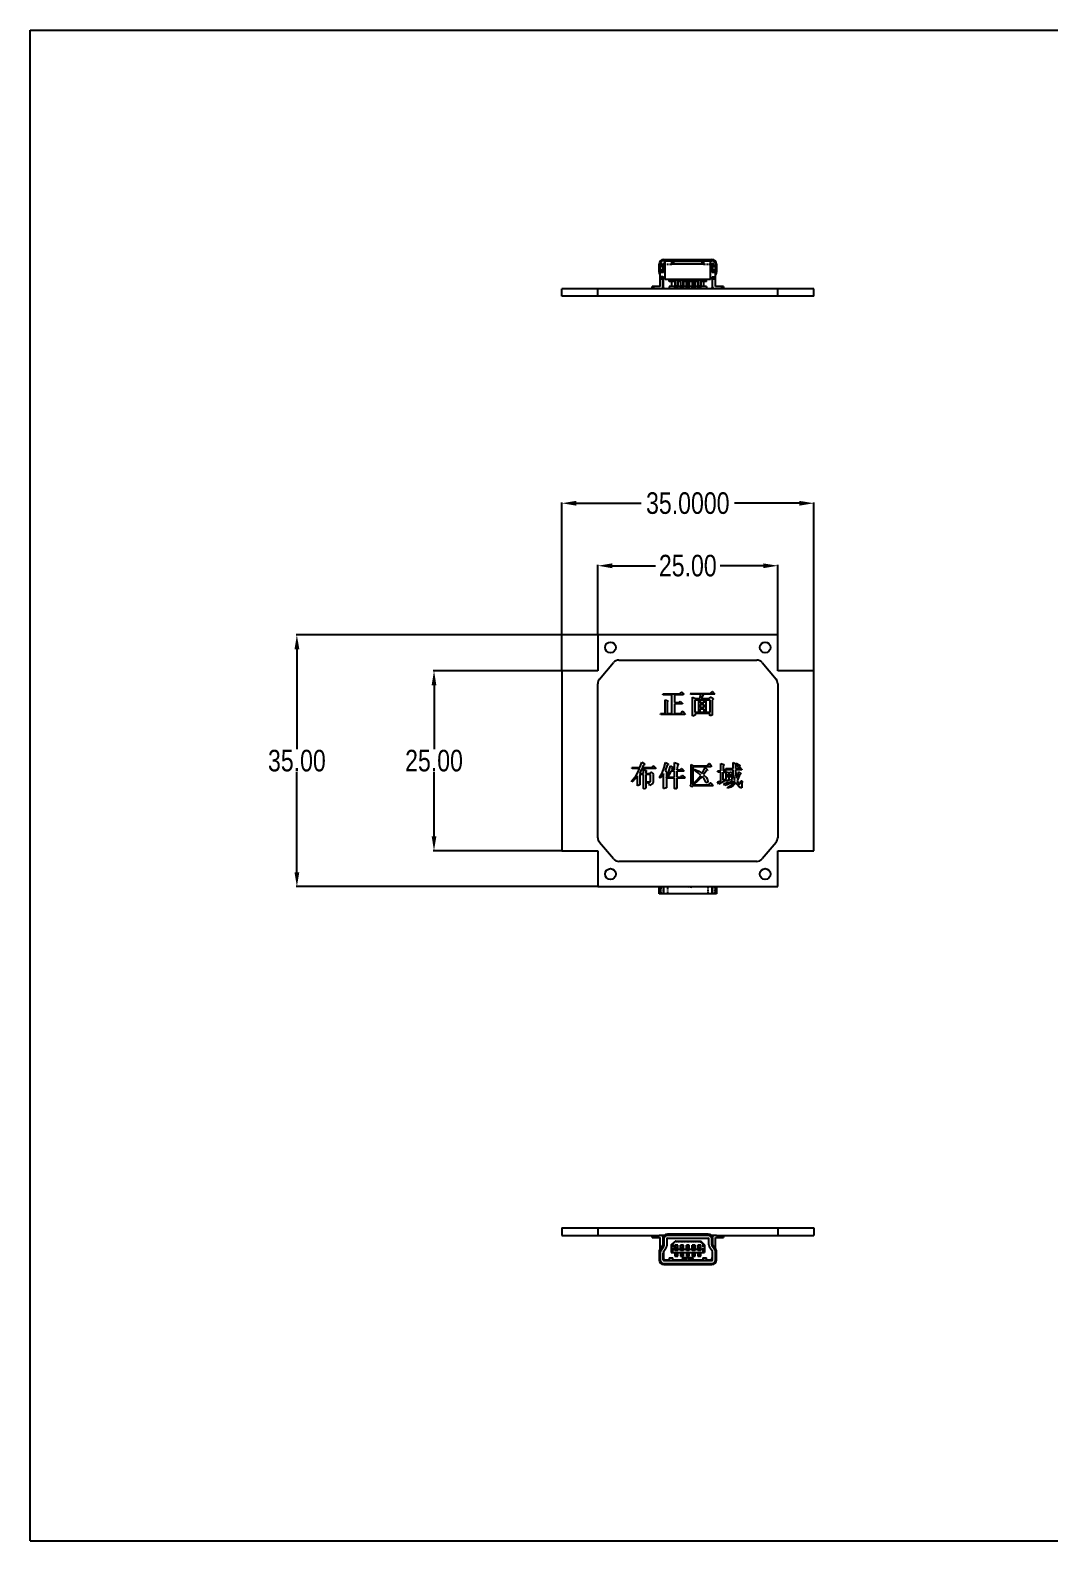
# Model space of a CAD drawing. Header units: inches. Extents: x 0 to 297, y 0 to 210.
# Drawn here: x 0 to 141.6, y 0 to 210 of the extents above; entities that cross this region are included whole.
import ezdxf

# ---------------------------------------------------------------- set-up
doc = ezdxf.new("R2010")
doc.units = ezdxf.units.IN
doc.header["$LTSCALE"] = 0.64311
doc.header["$MEASUREMENT"] = 0
doc.header["$PDMODE"] = 3
doc.header["$PDSIZE"] = 0.3125
doc.linetypes.add('PHANTOM', pattern=[0.8, 0.45, -0.05, 0.1, -0.05, 0.1, -0.05])
doc.layers.get('0').update_dxf_attribs({"linetype": 'CONTINUOUS'})
doc.layers.get('Defpoints').update_dxf_attribs({"linetype": 'CONTINUOUS'})
doc.layers.add('DEFAULT_3', color=7, linetype='PHANTOM')
doc.styles.get("Standard").update_dxf_attribs({"font": 'txt', "width": 0.8})
doc.dimstyles.get("Standard").update_dxf_attribs({"dimtxt": 0.15625, "dimasz": 0.1875, "dimexe": 0.125, "dimexo": 0.0625, "dimgap": 0.09, "dimtad": 0, "dimtih": 1, "dimtoh": 1, "dimzin": 4, "dimdsep": 46, "dimtxsty": 'STANDARD', "dimcen": 0.09, "dimadec": 0, "dimazin": 0, "dimtp": 0.01, "dimtm": 0.01, "dimtfac": 1, "dimtofl": 0, "dimtmove": 0, "dimatfit": 3, "dimfxl": 1, "dimtolj": 1, "dimtzin": 4, "dimarcsym": 0})

# ---------------------------------------------------------------- blocks, each defined once
blk = doc.blocks.new('*D0')
at = {"color": 0, "lineweight": -2}
for p, q in [((73.89, 121), (73.89, 144.36)), ((75.89, 144.24), (84.9, 144.24)), ((106.89, 144.24), (97.88, 144.24)), ((108.89, 121), (108.89, 144.36))]:
    blk.add_line(p, q, dxfattribs=at)
at = {"color": 0}
for points in [[(75.89, 144.57), (75.89, 143.9), (73.89, 144.24)], [(106.89, 144.57), (106.89, 143.9), (108.89, 144.24)]]:
    blk.add_solid(points, dxfattribs=at)
at = {"layer": 'Defpoints', "color": 0}
for p in [(108.89, 144.24), (73.89, 120.94), (108.89, 120.94)]:
    blk.add_point(p, dxfattribs=at)
at = {"color": 0, "insert": (91.39, 144.24), "char_height": 3, "attachment_point": 5}
blk.add_mtext('\\A1;35.0000', dxfattribs=at)
blk = doc.blocks.new('*D1')
at = {"color": 0, "lineweight": -2}
for p, q in [((78.89, 126), (78.89, 135.67)), ((80.89, 135.55), (86.9, 135.55)), ((101.89, 135.55), (95.88, 135.55)), ((103.89, 126), (103.89, 135.67))]:
    blk.add_line(p, q, dxfattribs=at)
at = {"color": 0}
for points in [[(80.89, 135.88), (80.89, 135.21), (78.89, 135.55)], [(101.89, 135.88), (101.89, 135.21), (103.89, 135.55)]]:
    blk.add_solid(points, dxfattribs=at)
at = {"layer": 'Defpoints', "color": 0}
for p in [(103.89, 135.55), (78.89, 125.94), (103.89, 125.94)]:
    blk.add_point(p, dxfattribs=at)
at = {"color": 0, "insert": (91.39, 135.55), "char_height": 3, "attachment_point": 5}
blk.add_mtext('\\A1;25.00', dxfattribs=at)
blk = doc.blocks.new('*D2')
at = {"color": 0, "lineweight": -2}
for p, q in [((78.83, 125.94), (36.94, 125.94)), ((37.06, 123.94), (37.06, 110.03)), ((37.06, 92.94), (37.06, 106.85)), ((78.83, 90.94), (36.94, 90.94))]:
    blk.add_line(p, q, dxfattribs=at)
at = {"color": 0}
for points in [[(36.73, 123.94), (37.4, 123.94), (37.06, 125.94)], [(36.73, 92.94), (37.4, 92.94), (37.06, 90.94)]]:
    blk.add_solid(points, dxfattribs=at)
at = {"layer": 'Defpoints', "color": 0}
for p in [(78.89, 125.94), (37.06, 90.94), (78.89, 90.94)]:
    blk.add_point(p, dxfattribs=at)
at = {"color": 0, "insert": (37.06, 108.44), "char_height": 3, "attachment_point": 5}
blk.add_mtext('\\A1;35.00', dxfattribs=at)
blk = doc.blocks.new('*D3')
at = {"color": 0, "lineweight": -2}
for p, q in [((73.83, 120.94), (56, 120.94)), ((56.12, 118.94), (56.12, 110.03)), ((56.12, 97.94), (56.12, 106.85)), ((73.83, 95.94), (56, 95.94))]:
    blk.add_line(p, q, dxfattribs=at)
at = {"color": 0}
for points in [[(55.79, 118.94), (56.45, 118.94), (56.12, 120.94)], [(55.79, 97.94), (56.45, 97.94), (56.12, 95.94)]]:
    blk.add_solid(points, dxfattribs=at)
at = {"layer": 'Defpoints', "color": 0}
for p in [(73.89, 120.94), (56.12, 95.94), (73.89, 95.94)]:
    blk.add_point(p, dxfattribs=at)
at = {"color": 0, "insert": (56.12, 108.44), "char_height": 3, "attachment_point": 5}
blk.add_mtext('\\A1;25.00', dxfattribs=at)

msp = doc.modelspace()

# ---------------------------------------------------------------- linework, layer by layer
at = {"color": 7, "linetype": 'Continuous'}
for p, q in [((0, 0), (0, 210)), ((0, 210), (297, 210)), ((87.5423, 175.71671), (87.5423, 177.45671)), ((87.5423, 177.35671), (87.9423, 177.35671)), ((87.9423, 176.41297), (87.5423, 176.41297)), ((87.9423, 176.31673), (87.9423, 177.45671)), ((87.95943, 176.45376), (87.9923, 176.40509)), ((87.9923, 176.31671), (87.9923, 177.15671)), ((88.0423, 177.95671), (94.7423, 177.95671)), ((88.2423, 177.55671), (88.0423, 177.55671)), ((88.2423, 175.35671), (88.2423, 177.95671)), ((89.1923, 177.40671), (89.1923, 177.95671)), ((89.1923, 177.55671), (93.5923, 177.55671)), ((93.5923, 177.45671), (89.1923, 177.45671)), ((89.3273, 177.45671), (89.3273, 177.55671)), ((90.59881, 177.55671), (90.65263, 177.45671)), ((91.82984, 177.537), (90.95476, 177.537)), ((92.18579, 177.55671), (92.13197, 177.45671)), ((93.4573, 177.55671), (93.4573, 177.45671)), ((93.5923, 177.95671), (93.5923, 177.40671)), ((94.5423, 175.35671), (94.5423, 177.95671)), ((94.5423, 177.55671), (94.7423, 177.55671)), ((94.7923, 177.15671), (94.7923, 176.31671)), ((94.8423, 177.45671), (94.8423, 176.31673)), ((94.8423, 177.35671), (95.2423, 177.35671)), ((94.8423, 176.41297), (95.2423, 176.41297)), ((95.2423, 174.35671), (95.2423, 177.45671)), ((86.4423, 174.05671), (86.4423, 174.35671)), ((87.5423, 174.35671), (86.4423, 174.35671)), ((87.9923, 176.31671), (87.5423, 176.31671)), ((87.5423, 175.71671), (87.9923, 175.71671)), ((87.5423, 174.35671), (87.5423, 175.71297)), ((87.9423, 175.71297), (87.5423, 175.71297)), ((87.9423, 174.05671), (87.9423, 175.71671)), ((87.9923, 175.69037), (87.97451, 175.71671)), ((87.9923, 174.05671), (87.9923, 175.71671)), ((94.5423, 175.35671), (88.2423, 175.35671)), ((88.7923, 175.05671), (88.7923, 175.35671)), ((89.6423, 175.05671), (88.7923, 175.05671)), ((88.7923, 174.35671), (88.7923, 174.05671)), ((89.5923, 174.35671), (88.7923, 174.35671)), ((89.1923, 174.35671), (89.1923, 175.05671)), ((89.5823, 175.05671), (89.5823, 174.35671)), ((89.5923, 174.05671), (89.5923, 174.45671)), ((89.5923, 174.45671), (89.6423, 174.45671)), ((89.9923, 174.30671), (89.5923, 174.30671)), ((89.6423, 174.45671), (89.6423, 175.35671)), ((89.9423, 174.45671), (89.9423, 175.35671)), ((90.4423, 175.05671), (89.9423, 175.05671)), ((89.9423, 174.45671), (89.9923, 174.45671)), ((89.9923, 174.05671), (89.9923, 174.45671)), ((90.3923, 174.35671), (89.9923, 174.35671)), ((90.0023, 175.05671), (90.0023, 174.35671)), ((90.3823, 175.05671), (90.3823, 174.35671)), ((90.3923, 174.05671), (90.3923, 174.45671)), ((90.3923, 174.45671), (90.4423, 174.45671)), ((90.7923, 174.30671), (90.3923, 174.30671)), ((90.4423, 174.45671), (90.4423, 175.35671)), ((90.7423, 174.45671), (90.7423, 175.35671)), ((91.2423, 175.05671), (90.7423, 175.05671)), ((90.7423, 174.45671), (90.7923, 174.45671)), ((90.7923, 174.05671), (90.7923, 174.45671)), ((91.1923, 174.35671), (90.7923, 174.35671)), ((90.8023, 175.05671), (90.8023, 174.35671)), ((91.1823, 175.05671), (91.1823, 174.35671)), ((91.1923, 174.05671), (91.1923, 174.45671)), ((91.1923, 174.45671), (91.2423, 174.45671)), ((91.5923, 174.30671), (91.1923, 174.30671)), ((91.2423, 174.45671), (91.2423, 175.35671)), ((91.5423, 174.45671), (91.5423, 175.35671)), ((92.0423, 175.05671), (91.5423, 175.05671)), ((91.5423, 174.45671), (91.5923, 174.45671)), ((91.5923, 174.05671), (91.5923, 174.45671)), ((91.9923, 174.35671), (91.5923, 174.35671)), ((91.6023, 175.05671), (91.6023, 174.35671)), ((91.9823, 175.05671), (91.9823, 174.35671)), ((91.9923, 174.45671), (92.0423, 174.45671)), ((91.9923, 174.05671), (91.9923, 174.45671)), ((92.3923, 174.30671), (91.9923, 174.30671)), ((92.0423, 174.45671), (92.0423, 175.35671)), ((92.3423, 174.45671), (92.3423, 175.35671)), ((92.8423, 175.05671), (92.3423, 175.05671)), ((92.3423, 174.45671), (92.3923, 174.45671)), ((92.3923, 174.05671), (92.3923, 174.45671)), ((92.7923, 174.35671), (92.3923, 174.35671)), ((92.4023, 175.05671), (92.4023, 174.35671)), ((92.7823, 175.05671), (92.7823, 174.35671)), ((92.7923, 174.45671), (92.8423, 174.45671)), ((92.7923, 174.05671), (92.7923, 174.45671)), ((93.1923, 174.30671), (92.7923, 174.30671)), ((92.8423, 174.45671), (92.8423, 175.35671)), ((93.1423, 174.45671), (93.1423, 175.35671)), ((93.9923, 175.05671), (93.1423, 175.05671)), ((93.1423, 174.45671), (93.1923, 174.45671)), ((93.1923, 174.05671), (93.1923, 174.45671)), ((93.9923, 174.35671), (93.1923, 174.35671)), ((93.2023, 175.05671), (93.2023, 174.35671)), ((93.5923, 175.05671), (93.5923, 174.35671)), ((93.9923, 175.05671), (93.9923, 175.35671)), ((93.9923, 174.35671), (93.9923, 174.05671)), ((95.2423, 176.31671), (94.7923, 176.31671)), ((94.7923, 175.71671), (95.2423, 175.71671)), ((94.7923, 175.71671), (94.7923, 174.05671)), ((94.8423, 175.61139), (94.7923, 175.53735)), ((94.8423, 174.05671), (94.8423, 175.71671)), ((94.8423, 175.71297), (95.2423, 175.71297)), ((96.3423, 174.35671), (95.2423, 174.35671)), ((96.3423, 174.35671), (96.3423, 174.05671)), ((87.5423, 89.98952), (87.5423, 90.93952)), ((88.0623, 89.98952), (88.0623, 90.93952)), ((91.4073, 90.80463), (91.4073, 90.88063)), ((91.42824, 90.88952), (91.41153, 90.88952)), ((91.72598, 90.93952), (91.77937, 90.90657)), ((91.78725, 90.91933), (91.75454, 90.93952)), ((91.81351, 90.88952), (91.9707, 90.88952)), ((91.9923, 90.89943), (91.9923, 90.91632)), ((94.7223, 90.93952), (94.7223, 89.98952)), ((95.2423, 90.93952), (95.2423, 89.98952)), ((87.5423, 89.98952), (95.2423, 89.98952)), ((86.4423, 42.16027), (86.4423, 42.46027)), ((86.4423, 42.16027), (87.5423, 42.16027)), ((87.5423, 40.01027), (87.5423, 42.16027)), ((87.9423, 42.46027), (87.9423, 40.75257)), ((87.9923, 42.46027), (87.9923, 40.82661)), ((88.5623, 42.06027), (94.2223, 42.06027)), ((94.7923, 40.97963), (94.7923, 42.46027)), ((94.8423, 40.90559), (94.8423, 42.46027)), ((95.2423, 42.16027), (96.3423, 42.16027)), ((95.2423, 39.06027), (95.2423, 42.16027)), ((96.3423, 42.46027), (96.3423, 42.16027)), ((87.5423, 40.00727), (87.5423, 39.06027)), ((87.62794, 40.28708), (88.02804, 40.87954)), ((87.9423, 40.80027), (87.97451, 40.80027)), ((87.9423, 40.00731), (87.9423, 39.06027)), ((88.35953, 40.65568), (87.95943, 40.06321)), ((87.9923, 40.11189), (87.9923, 39.36027)), ((88.0623, 41.96027), (88.0623, 40.99147)), ((88.4623, 41.96027), (88.4623, 40.99147)), ((89.0923, 41.16027), (89.64213, 41.66027)), ((89.0923, 41.16027), (89.0923, 40.06027)), ((89.0923, 40.06027), (93.6923, 40.06027)), ((89.09717, 41.1647), (89.10547, 41.16943)), ((89.10547, 41.16943), (89.11126, 41.17107)), ((89.2423, 40.56027), (89.5923, 40.56027)), ((89.5923, 40.36027), (89.5923, 41.11027)), ((89.5923, 41.11027), (89.9923, 41.11027)), ((89.9923, 41.10027), (89.5923, 41.10027)), ((89.6423, 40.85027), (89.5923, 40.85027)), ((89.9923, 40.36027), (89.5923, 40.36027)), ((89.5923, 40.06027), (89.5923, 39.56027)), ((89.6423, 40.36027), (89.6423, 41.11027)), ((89.9423, 40.71027), (89.6423, 40.71027)), ((89.9423, 40.46027), (89.6423, 40.46027)), ((89.6423, 40.06027), (89.6423, 39.68027)), ((89.6431, 41.66027), (93.18707, 41.66027)), ((89.9423, 40.36027), (89.9423, 41.11027)), ((89.9923, 40.85027), (89.9423, 40.85027)), ((89.9423, 39.68027), (89.9423, 40.06027)), ((89.9923, 40.36027), (89.9923, 41.11027)), ((89.9923, 40.56027), (90.3923, 40.56027)), ((89.9923, 39.56027), (89.9923, 40.06027)), ((90.3923, 40.36027), (90.3923, 41.11027)), ((90.3923, 41.11027), (90.7923, 41.11027)), ((90.7923, 41.10027), (90.3923, 41.10027)), ((90.4423, 40.85027), (90.3923, 40.85027)), ((90.7923, 40.36027), (90.3923, 40.36027)), ((90.3923, 40.06027), (90.3923, 39.56027)), ((90.4423, 40.36027), (90.4423, 41.11027)), ((90.7423, 40.71027), (90.4423, 40.71027)), ((90.7423, 40.46027), (90.4423, 40.46027)), ((90.4423, 40.06027), (90.4423, 39.68027)), ((90.7423, 40.36027), (90.7423, 41.11027)), ((90.7923, 40.85027), (90.7423, 40.85027)), ((90.7423, 39.68027), (90.7423, 40.06027)), ((90.7923, 40.36027), (90.7923, 41.11027)), ((90.7923, 40.56027), (91.1923, 40.56027)), ((90.7923, 39.56027), (90.7923, 40.06027)), ((91.1923, 40.36027), (91.1923, 41.11027)), ((91.1923, 41.11027), (91.5923, 41.11027)), ((91.5923, 41.10027), (91.1923, 41.10027)), ((91.2423, 40.85027), (91.1923, 40.85027)), ((91.5923, 40.36027), (91.1923, 40.36027)), ((91.1923, 40.06027), (91.1923, 39.56027)), ((91.2423, 40.36027), (91.2423, 41.11027)), ((91.5423, 40.71027), (91.2423, 40.71027)), ((91.5423, 40.46027), (91.2423, 40.46027)), ((91.2423, 40.06027), (91.2423, 39.68027)), ((91.5423, 40.36027), (91.5423, 41.11027)), ((91.5923, 40.85027), (91.5423, 40.85027)), ((91.5423, 39.68027), (91.5423, 40.06027)), ((91.5923, 40.36027), (91.5923, 41.11027)), ((91.5923, 40.56027), (91.9923, 40.56027)), ((91.5923, 39.56027), (91.5923, 40.06027)), ((91.9923, 41.11027), (92.3923, 41.11027)), ((91.9923, 40.36027), (91.9923, 41.11027)), ((92.3923, 41.10027), (91.9923, 41.10027)), ((92.0423, 40.85027), (91.9923, 40.85027)), ((92.3923, 40.36027), (91.9923, 40.36027)), ((91.9923, 40.06027), (91.9923, 39.56027)), ((92.0423, 40.36027), (92.0423, 41.11027)), ((92.3423, 40.71027), (92.0423, 40.71027)), ((92.3423, 40.46027), (92.0423, 40.46027)), ((92.0423, 40.06027), (92.0423, 39.68027)), ((92.3423, 40.36027), (92.3423, 41.11027)), ((92.3923, 40.85027), (92.3423, 40.85027)), ((92.3423, 39.68027), (92.3423, 40.06027)), ((92.3923, 40.36027), (92.3923, 41.11027)), ((92.3923, 40.56027), (92.7923, 40.56027)), ((92.3923, 39.56027), (92.3923, 40.06027)), ((92.7923, 41.11027), (93.1923, 41.11027)), ((92.7923, 40.36027), (92.7923, 41.11027)), ((93.1923, 41.10027), (92.7923, 41.10027)), ((92.8423, 40.85027), (92.7923, 40.85027)), ((93.1923, 40.36027), (92.7923, 40.36027)), ((92.7923, 40.06027), (92.7923, 39.56027)), ((92.8423, 40.36027), (92.8423, 41.11027)), ((93.1423, 40.71027), (92.8423, 40.71027)), ((93.1423, 40.46027), (92.8423, 40.46027)), ((92.8423, 40.06027), (92.8423, 39.68027)), ((93.1423, 40.36027), (93.1423, 41.11027)), ((93.1923, 40.85027), (93.1423, 40.85027)), ((93.1423, 39.68027), (93.1423, 40.06027)), ((93.6923, 41.16027), (93.18822, 41.66027)), ((93.1923, 40.36027), (93.1923, 41.11027)), ((93.1923, 40.56027), (93.5423, 40.56027)), ((93.1923, 39.56027), (93.1923, 40.06027)), ((93.68782, 41.16471), (93.67963, 41.16982)), ((93.6923, 41.16027), (93.6923, 40.06027)), ((94.3223, 41.14449), (94.3223, 41.96027)), ((94.3923, 40.86394), (94.3923, 40.71027)), ((94.49154, 40.71027), (94.3923, 40.71027)), ((94.82517, 40.21623), (94.42506, 40.8087)), ((94.7223, 41.14449), (94.7223, 41.96027)), ((94.75655, 41.03256), (95.15666, 40.44009)), ((94.83391, 40.20027), (94.7923, 40.20027)), ((94.7923, 40.20027), (94.7923, 39.36027)), ((94.8423, 39.06027), (94.8423, 40.16027)), ((88.0423, 38.96027), (94.7423, 38.96027)), ((88.0423, 38.56027), (94.7423, 38.56027)), ((88.2423, 38.96027), (88.2423, 39.06459)), ((88.2923, 39.06027), (88.7973, 39.06027)), ((88.7973, 39.34782), (88.7973, 38.96027)), ((88.7973, 39.34782), (89.3273, 39.34782)), ((88.9973, 38.97601), (89.1273, 38.97601)), ((89.3273, 38.96027), (89.3273, 39.34782)), ((89.3273, 39.06027), (90.65263, 39.06027)), ((89.5923, 39.56027), (89.9923, 39.56027)), ((89.6423, 39.68027), (89.9423, 39.68027)), ((90.3923, 39.56027), (90.7923, 39.56027)), ((90.4423, 39.68027), (90.7423, 39.68027)), ((90.59881, 38.96027), (90.66378, 39.08098)), ((90.66697, 39.1044), (90.68383, 39.32834)), ((90.68383, 39.32834), (90.68884, 39.36027)), ((90.68884, 39.36027), (92.09576, 39.36027)), ((91.1923, 39.56027), (91.5923, 39.56027)), ((91.2423, 39.68027), (91.5423, 39.68027)), ((91.9923, 39.56027), (92.3923, 39.56027)), ((92.0423, 39.68027), (92.3423, 39.68027)), ((92.10077, 39.32834), (92.09576, 39.36027)), ((92.11763, 39.1044), (92.10077, 39.32834)), ((92.18579, 38.96027), (92.12082, 39.08098)), ((92.13197, 39.06027), (93.4573, 39.06027)), ((92.7923, 39.56027), (93.1923, 39.56027)), ((92.8423, 39.68027), (93.1423, 39.68027)), ((93.4573, 39.34782), (93.9873, 39.34782)), ((93.4573, 39.34782), (93.4573, 38.96027)), ((93.7873, 38.97601), (93.6573, 38.97601)), ((93.9873, 38.96027), (93.9873, 39.34782)), ((93.9873, 39.06027), (94.4923, 39.06027)), ((94.5423, 38.96027), (94.5423, 39.06459)), ((0, 0), (297, 0))]:
    msp.add_line(p, q, dxfattribs=at)
at = {"color": 253, "linetype": 'Continuous'}
for p, q in [((87.3923, 176.35671), (87.3923, 177.45671)), ((88.0423, 178.10671), (94.7423, 178.10671)), ((95.3923, 177.45671), (95.3923, 176.35671)), ((87.5423, 175.93567), (87.50363, 175.99293)), ((95.28097, 175.99293), (95.2423, 175.93567)), ((87.3923, 89.98952), (87.5423, 89.98952)), ((95.3923, 89.98952), (95.2423, 89.98952)), ((94.2223, 42.61027), (88.5623, 42.61027)), ((87.3923, 40.16027), (87.3923, 39.06027)), ((87.90374, 41.11651), (87.50363, 40.52404)), ((87.9123, 41.96027), (87.9123, 41.14449)), ((94.8723, 41.14449), (94.8723, 41.96027)), ((95.28097, 40.52404), (94.88086, 41.11651)), ((95.3923, 39.06027), (95.3923, 40.16027)), ((88.0423, 38.41027), (94.7423, 38.41027))]:
    msp.add_line(p, q, dxfattribs=at)
at = {"color": 3, "linetype": 'Continuous'}
for p, q in [((73.8923, 173.00671), (73.8923, 174.05671)), ((108.8923, 174.05671), (73.8923, 174.05671)), ((108.8923, 173.00671), (73.8923, 173.00671)), ((78.8923, 173.00671), (78.8923, 174.05671)), ((103.8923, 173.00671), (103.8923, 174.05671)), ((108.8923, 173.00671), (108.8923, 174.05671)), ((78.8923, 125.93952), (78.8923, 120.93952)), ((103.8923, 125.93952), (78.8923, 125.93952)), ((103.8923, 120.93952), (103.8923, 125.93952)), ((73.8923, 120.93952), (73.8923, 95.93952)), ((78.8923, 120.93952), (73.8923, 120.93952)), ((108.8923, 120.93952), (103.8923, 120.93952)), ((108.8923, 95.93952), (108.8923, 120.93952)), ((73.8923, 95.93952), (78.8923, 95.93952)), ((78.8923, 95.93952), (78.8923, 90.93952)), ((103.8923, 95.93952), (108.8923, 95.93952)), ((103.8923, 90.93952), (103.8923, 95.93952)), ((78.8923, 90.93952), (103.8923, 90.93952)), ((73.8923, 43.51027), (73.8923, 42.46027)), ((73.8923, 43.51027), (108.8923, 43.51027)), ((73.8923, 42.46027), (87.3923, 42.46027)), ((78.8923, 43.51027), (78.8923, 42.46027)), ((95.3923, 42.46027), (108.8923, 42.46027)), ((103.8923, 43.51027), (103.8923, 42.46027)), ((108.8923, 43.51027), (108.8923, 42.46027))]:
    msp.add_line(p, q, dxfattribs=at)
at = {"color": 4, "linetype": 'Continuous'}
for p, q in [((79.12625, 119.78418), (81.05462, 122.08231)), ((81.82066, 122.43952), (100.96394, 122.43952)), ((101.72998, 122.08231), (103.65834, 119.78418)), ((78.8923, 97.73766), (78.8923, 119.14139)), ((87.97325, 117.61413), (87.90976, 117.74111)), ((87.90976, 117.74111), (90.25897, 117.74111)), ((89.1796, 117.61413), (87.97325, 117.61413)), ((89.1796, 115.01095), (89.1796, 117.61413)), ((89.56055, 117.61413), (89.56055, 116.53476)), ((90.7669, 117.61413), (89.56055, 117.61413)), ((90.25897, 117.74111), (90.44944, 117.99508)), ((90.44944, 117.99508), (90.51293, 117.99508)), ((90.51293, 117.99508), (90.83039, 117.67762)), ((90.83039, 117.67762), (90.7669, 117.61413)), ((91.84627, 117.67762), (91.71928, 117.8046)), ((91.71928, 117.8046), (94.51293, 117.8046)), ((93.1796, 117.67762), (91.84627, 117.67762)), ((93.05262, 117.10619), (93.1796, 117.67762)), ((93.56055, 117.67762), (93.24309, 117.10619)), ((95.14785, 117.67762), (93.56055, 117.67762)), ((94.51293, 117.8046), (94.7669, 118.05857)), ((94.7669, 118.05857), (94.83039, 118.05857)), ((94.83039, 118.05857), (95.14785, 117.67762)), ((103.8923, 119.14139), (103.8923, 97.73766)), ((88.22722, 115.01095), (88.22722, 116.91571)), ((88.22722, 116.91571), (88.60817, 116.78873)), ((88.60817, 116.72524), (88.54468, 116.59825)), ((88.54468, 116.59825), (88.54468, 115.01095)), ((88.60817, 116.78873), (88.60817, 116.72524)), ((89.56055, 116.53476), (90.13198, 116.53476)), ((89.56055, 116.34428), (89.56055, 115.01095)), ((90.63992, 116.34428), (89.56055, 116.34428)), ((90.13198, 116.53476), (90.32246, 116.72524)), ((90.32246, 116.72524), (90.63992, 116.40778)), ((90.63992, 116.40778), (90.63992, 116.34428)), ((92.03674, 114.69349), (92.03674, 117.29666)), ((92.03674, 117.29666), (92.48119, 117.10619)), ((92.4177, 115.13793), (92.4177, 116.91571)), ((92.4177, 116.91571), (92.86214, 116.91571)), ((92.48119, 117.10619), (93.05262, 117.10619)), ((92.86214, 116.91571), (92.86214, 115.13793)), ((93.11611, 116.47127), (93.11611, 116.91571)), ((93.11611, 116.91571), (93.62405, 116.91571)), ((93.62405, 116.47127), (93.11611, 116.47127)), ((93.11611, 115.83635), (93.11611, 116.28079)), ((93.11611, 116.28079), (93.62405, 116.28079)), ((93.62405, 115.83635), (93.11611, 115.83635)), ((93.11611, 115.13793), (93.11611, 115.64587)), ((93.11611, 115.64587), (93.62405, 115.64587)), ((93.24309, 117.10619), (94.38595, 117.10619)), ((93.62405, 116.91571), (93.62405, 116.47127)), ((93.62405, 116.28079), (93.62405, 115.83635)), ((93.62405, 115.64587), (93.62405, 115.13793)), ((93.94151, 115.13793), (93.94151, 116.91571)), ((93.94151, 116.91571), (94.44944, 116.91571)), ((94.38595, 117.10619), (94.51293, 117.29666)), ((94.44944, 116.91571), (94.44944, 115.13793)), ((94.51293, 117.29666), (94.57643, 117.29666)), ((94.57643, 117.29666), (94.89389, 117.0427)), ((94.89389, 116.9792), (94.7669, 116.85222)), ((94.7669, 116.85222), (94.7669, 114.75698)), ((94.89389, 117.0427), (94.89389, 116.9792)), ((87.65579, 114.88397), (87.5923, 115.01095)), ((87.5923, 115.01095), (88.22722, 115.01095)), ((90.95738, 114.88397), (87.65579, 114.88397)), ((88.54468, 115.01095), (89.1796, 115.01095)), ((89.56055, 115.01095), (90.44944, 115.01095)), ((90.44944, 115.01095), (90.63992, 115.32841)), ((90.63992, 115.32841), (90.70341, 115.32841)), ((90.70341, 115.32841), (91.02087, 114.94746)), ((91.02087, 114.94746), (90.95738, 114.88397)), ((92.10024, 114.63), (92.03674, 114.69349)), ((92.4177, 114.75698), (92.10024, 114.63)), ((92.86214, 115.13793), (92.4177, 115.13793)), ((92.4177, 115.01095), (92.4177, 114.75698)), ((94.44944, 115.01095), (92.4177, 115.01095)), ((93.62405, 115.13793), (93.11611, 115.13793)), ((94.44944, 115.13793), (93.94151, 115.13793)), ((94.44944, 114.75698), (94.44944, 115.01095)), ((94.51293, 114.69349), (94.44944, 114.75698)), ((94.7669, 114.75698), (94.51293, 114.69349)), ((83.65579, 107.36016), (83.5923, 107.48714)), ((83.5923, 107.48714), (84.73516, 107.48714)), ((84.67166, 107.36016), (83.65579, 107.36016)), ((84.48119, 106.91571), (84.67166, 107.36016)), ((84.73516, 107.48714), (84.98912, 108.24905)), ((84.98912, 107.36016), (84.86214, 107.0427)), ((84.98912, 108.24905), (85.37008, 107.99508)), ((86.95738, 107.36016), (84.98912, 107.36016)), ((85.24309, 107.8046), (85.05262, 107.48714)), ((85.05262, 107.48714), (86.38595, 107.48714)), ((85.37008, 107.93159), (85.24309, 107.8046)), ((85.24309, 106.66174), (85.24309, 107.23317)), ((85.24309, 107.23317), (85.62405, 107.10619)), ((85.37008, 107.99508), (85.37008, 107.93159)), ((85.62405, 107.10619), (85.62405, 107.0427)), ((86.38595, 107.48714), (86.57643, 107.74111)), ((86.57643, 107.74111), (86.63992, 107.74111)), ((86.63992, 107.74111), (86.95738, 107.42365)), ((86.95738, 107.42365), (86.95738, 107.36016)), ((87.84627, 106.72524), (88.10024, 107.48714)), ((88.10024, 107.48714), (88.29071, 108.18555)), ((88.54468, 107.8046), (88.22722, 107.0427)), ((88.29071, 108.18555), (88.67166, 107.99508)), ((88.67166, 107.93159), (88.54468, 107.8046)), ((88.54468, 106.2173), (88.98912, 107.74111)), ((88.67166, 107.99508), (88.67166, 107.93159)), ((88.98912, 107.74111), (89.30658, 107.55063)), ((89.24309, 107.42365), (89.11611, 107.16968)), ((89.11611, 107.16968), (89.56055, 107.16968)), ((89.30658, 107.48714), (89.24309, 107.42365)), ((89.30658, 107.55063), (89.30658, 107.48714)), ((89.56055, 107.16968), (89.56055, 108.18555)), ((89.56055, 108.18555), (90.06849, 107.99508)), ((89.94151, 107.74111), (89.87801, 107.16968)), ((89.87801, 107.16968), (90.32246, 107.16968)), ((90.06849, 107.93159), (89.94151, 107.74111)), ((90.06849, 107.99508), (90.06849, 107.93159)), ((90.32246, 107.16968), (90.51293, 107.36016)), ((90.51293, 107.36016), (90.57643, 107.36016)), ((90.57643, 107.36016), (90.83039, 107.0427)), ((91.84627, 107.93159), (92.16373, 107.74111)), ((91.84627, 105.13793), (91.84627, 107.93159)), ((94.63992, 107.61413), (92.10024, 107.61413)), ((92.10024, 107.61413), (92.10024, 105.07444)), ((92.16373, 107.74111), (94.06849, 107.74111)), ((92.29071, 107.23317), (92.3542, 107.23317)), ((92.29071, 107.16968), (92.29071, 107.23317)), ((92.67166, 106.85222), (92.29071, 107.16968)), ((92.3542, 107.23317), (92.92563, 106.9792)), ((93.37008, 106.66174), (93.81452, 107.48714)), ((94.005, 107.10619), (93.56055, 106.47127)), ((93.81452, 107.48714), (94.13198, 107.16968)), ((94.06849, 107.10619), (94.005, 107.10619)), ((94.06849, 107.74111), (94.32246, 108.05857)), ((94.13198, 107.16968), (94.06849, 107.10619)), ((94.32246, 108.05857), (94.38595, 108.05857)), ((94.38595, 108.05857), (94.63992, 107.67762)), ((94.63992, 107.67762), (94.63992, 107.61413)), ((95.97325, 108.05857), (96.4177, 107.93159)), ((95.97325, 107.0427), (95.97325, 108.05857)), ((96.4177, 107.86809), (96.29071, 107.67762)), ((96.29071, 107.67762), (96.29071, 107.0427)), ((96.4177, 107.93159), (96.4177, 107.86809)), ((96.4177, 107.0427), (96.48119, 107.16968)), ((96.48119, 107.16968), (96.54468, 107.16968)), ((96.54468, 107.16968), (96.73516, 106.91571)), ((96.67166, 107.36016), (97.68754, 107.36016)), ((96.67166, 107.16968), (96.67166, 107.36016)), ((97.68754, 107.16968), (96.67166, 107.16968)), ((97.68754, 108.18555), (98.06849, 107.99508)), ((97.68754, 107.36016), (97.68754, 108.18555)), ((97.75103, 106.53476), (97.68754, 107.16968)), ((98.06849, 107.99508), (98.005, 107.86809)), ((98.005, 107.86809), (98.005, 107.36016)), ((98.005, 107.36016), (98.44944, 107.36016)), ((98.89389, 107.16968), (98.005, 107.16968)), ((98.005, 107.16968), (98.06849, 106.53476)), ((98.13198, 108.05857), (98.19547, 108.05857)), ((98.13198, 107.99508), (98.13198, 108.05857)), ((98.19547, 107.86809), (98.13198, 107.99508)), ((98.19547, 108.05857), (98.51293, 107.86809)), ((98.32246, 107.67762), (98.19547, 107.86809)), ((98.38595, 107.48714), (98.32246, 107.67762)), ((98.51293, 107.48714), (98.38595, 107.48714)), ((98.44944, 107.36016), (98.63992, 107.55063)), ((98.51293, 107.86809), (98.57643, 107.8046)), ((98.57643, 107.55063), (98.51293, 107.48714)), ((98.57643, 107.8046), (98.63992, 107.67762)), ((98.63992, 107.67762), (98.57643, 107.55063)), ((98.63992, 107.55063), (98.89389, 107.23317)), ((98.89389, 107.23317), (98.89389, 107.16968)), ((83.5923, 105.64587), (84.22722, 106.40778)), ((83.84627, 105.70936), (83.5923, 105.51889)), ((83.5923, 105.51889), (83.5923, 105.64587)), ((84.16373, 106.02682), (83.84627, 105.70936)), ((84.4177, 106.34428), (84.16373, 106.02682)), ((84.22722, 106.40778), (84.48119, 106.91571)), ((84.4177, 104.94746), (84.4177, 106.34428)), ((84.73516, 105.07444), (84.4177, 104.94746)), ((84.86214, 107.0427), (84.67166, 106.66174)), ((84.67166, 106.66174), (85.24309, 106.66174)), ((84.73516, 106.53476), (84.73516, 105.07444)), ((85.24309, 106.53476), (84.73516, 106.53476)), ((85.24309, 104.56651), (85.24309, 106.53476)), ((85.62405, 107.0427), (85.56055, 106.91571)), ((85.56055, 106.91571), (85.56055, 106.66174)), ((85.56055, 106.66174), (86.13198, 106.66174)), ((85.56055, 106.53476), (85.56055, 104.69349)), ((86.19547, 106.53476), (85.56055, 106.53476)), ((85.68754, 105.4554), (85.68754, 105.51889)), ((85.68754, 105.51889), (86.19547, 105.51889)), ((85.94151, 105.32841), (85.68754, 105.4554)), ((86.06849, 105.20143), (85.94151, 105.32841)), ((86.06849, 105.07444), (86.06849, 105.20143)), ((86.13198, 105.01095), (86.06849, 105.07444)), ((86.13198, 106.66174), (86.25897, 106.85222)), ((86.44944, 105.20143), (86.13198, 105.01095)), ((86.19547, 105.51889), (86.19547, 106.53476)), ((86.25897, 106.85222), (86.32246, 106.85222)), ((86.32246, 106.85222), (86.63992, 106.59825)), ((86.57643, 105.4554), (86.44944, 105.20143)), ((86.63992, 106.59825), (86.57643, 106.47127)), ((86.57643, 106.47127), (86.57643, 105.4554)), ((87.46532, 106.09032), (87.84627, 106.72524)), ((87.52881, 106.02682), (87.46532, 106.09032)), ((87.90976, 106.40778), (87.52881, 106.02682)), ((88.03674, 106.66174), (87.90976, 106.40778)), ((88.03674, 104.56651), (88.03674, 106.66174)), ((88.22722, 107.0427), (88.4177, 106.91571)), ((88.4177, 106.91571), (88.4177, 104.69349)), ((88.48119, 106.02682), (88.4177, 106.15381)), ((88.4177, 106.15381), (89.56055, 106.15381)), ((89.56055, 106.02682), (88.48119, 106.02682)), ((88.60817, 106.2173), (88.54468, 106.2173)), ((88.86214, 106.59825), (88.60817, 106.2173)), ((89.05262, 106.9792), (88.86214, 106.59825)), ((89.56055, 106.9792), (89.05262, 106.9792)), ((89.56055, 106.15381), (89.56055, 106.9792)), ((89.56055, 104.56651), (89.56055, 106.02682)), ((89.87801, 106.9792), (89.87801, 106.15381)), ((90.83039, 106.9792), (89.87801, 106.9792)), ((89.87801, 106.15381), (90.44944, 106.15381)), ((90.95738, 106.02682), (89.87801, 106.02682)), ((89.87801, 106.02682), (89.87801, 104.63)), ((90.44944, 106.15381), (90.57643, 106.40778)), ((90.57643, 106.40778), (90.63992, 106.40778)), ((90.63992, 106.40778), (90.95738, 106.09032)), ((90.83039, 107.0427), (90.83039, 106.9792)), ((90.95738, 106.09032), (90.95738, 106.02682)), ((91.71928, 105.01095), (91.84627, 105.13793)), ((91.97325, 104.75698), (91.71928, 105.01095)), ((92.10024, 105.07444), (94.25897, 105.07444)), ((92.16373, 105.26492), (92.67166, 105.77286)), ((92.16373, 105.20143), (92.16373, 105.26492)), ((92.22722, 105.13793), (92.16373, 105.20143)), ((92.79865, 105.64587), (92.22722, 105.13793)), ((93.1796, 106.40778), (92.67166, 106.85222)), ((92.67166, 105.77286), (93.1796, 106.40778)), ((93.37008, 106.2173), (92.79865, 105.64587)), ((92.92563, 106.9792), (93.37008, 106.66174)), ((93.56055, 106.09032), (93.37008, 106.2173)), ((93.56055, 106.47127), (94.005, 106.09032)), ((93.81452, 105.64587), (93.56055, 106.09032)), ((93.87801, 105.4554), (93.81452, 105.64587)), ((94.005, 105.3919), (93.87801, 105.4554)), ((94.005, 106.09032), (94.13198, 105.77286)), ((94.06849, 105.3919), (94.005, 105.3919)), ((94.13198, 105.4554), (94.06849, 105.3919)), ((94.13198, 105.77286), (94.19547, 105.58238)), ((94.19547, 105.58238), (94.13198, 105.4554)), ((94.25897, 105.07444), (94.51293, 105.3919)), ((94.51293, 105.3919), (94.57643, 105.3919)), ((94.57643, 105.3919), (94.89389, 105.01095)), ((94.89389, 105.01095), (94.83039, 104.94746)), ((95.52881, 107.0427), (95.97325, 107.0427)), ((95.5923, 106.85222), (95.52881, 107.0427)), ((95.52881, 105.51889), (95.97325, 105.64587)), ((95.71928, 105.20143), (95.52881, 105.51889)), ((95.97325, 106.85222), (95.5923, 106.85222)), ((96.67166, 105.77286), (95.71928, 105.20143)), ((95.97325, 105.64587), (95.97325, 106.85222)), ((96.29071, 107.0427), (96.4177, 107.0427)), ((96.29071, 106.85222), (96.67166, 106.85222)), ((96.29071, 105.77286), (96.29071, 106.85222)), ((96.60817, 105.83635), (96.29071, 105.77286)), ((96.4177, 105.26492), (97.68754, 105.58238)), ((96.54468, 105.01095), (96.4177, 105.26492)), ((96.86214, 105.07444), (96.54468, 105.01095)), ((96.67166, 105.83635), (96.60817, 105.83635)), ((96.67166, 106.85222), (96.67166, 105.83635)), ((96.67166, 105.58238), (96.67166, 105.77286)), ((96.73516, 105.58238), (96.67166, 105.58238)), ((96.73516, 106.91571), (96.98912, 106.78873)), ((96.98912, 105.64587), (96.73516, 105.58238)), ((97.75103, 105.51889), (96.86214, 105.07444)), ((96.92563, 104.69349), (97.37008, 105.01095)), ((96.98912, 106.78873), (97.24309, 106.78873)), ((96.98912, 106.59825), (97.24309, 106.59825)), ((96.98912, 106.09032), (96.98912, 106.59825)), ((97.24309, 106.09032), (96.98912, 106.09032)), ((97.24309, 105.89984), (96.98912, 105.89984)), ((96.98912, 105.89984), (96.98912, 105.64587)), ((97.24309, 106.78873), (97.30658, 106.85222)), ((97.24309, 106.59825), (97.24309, 106.09032)), ((97.24309, 105.77286), (97.24309, 105.89984)), ((97.30658, 105.70936), (97.24309, 105.77286)), ((97.30658, 106.85222), (97.37008, 106.85222)), ((97.49706, 105.83635), (97.30658, 105.70936)), ((97.37008, 106.85222), (97.62405, 106.66174)), ((97.37008, 105.01095), (97.75103, 105.3919)), ((97.68754, 105.01095), (97.37008, 104.75698)), ((97.56055, 106.66174), (97.49706, 106.53476)), ((97.49706, 106.53476), (97.49706, 105.83635)), ((97.62405, 106.66174), (97.56055, 106.66174)), ((97.68754, 105.58238), (97.75103, 105.51889)), ((98.06849, 105.3919), (97.68754, 105.01095)), ((97.94151, 105.64587), (97.75103, 106.53476)), ((97.75103, 105.3919), (97.94151, 105.64587)), ((98.06849, 106.53476), (98.13198, 106.02682)), ((98.25897, 105.13793), (98.06849, 105.3919)), ((98.13198, 106.02682), (98.38595, 106.59825)), ((98.44944, 106.09032), (98.25897, 105.64587)), ((98.25897, 105.64587), (98.38595, 105.3919)), ((98.51293, 104.82047), (98.25897, 105.13793)), ((98.38595, 106.59825), (98.44944, 106.85222)), ((98.38595, 105.3919), (98.57643, 105.20143)), ((98.44944, 106.91571), (98.7669, 106.72524)), ((98.44944, 106.85222), (98.44944, 106.91571)), ((98.63992, 106.59825), (98.44944, 106.09032)), ((98.57643, 105.20143), (98.63992, 105.20143)), ((98.7669, 106.66174), (98.63992, 106.59825)), ((98.63992, 105.20143), (98.83039, 105.64587)), ((98.7669, 106.72524), (98.7669, 106.66174)), ((98.83039, 105.64587), (98.89389, 105.64587)), ((98.89389, 105.64587), (98.95738, 105.58238)), ((98.95738, 105.58238), (98.89389, 105.20143)), ((98.89389, 105.20143), (98.89389, 104.69349)), ((85.30658, 104.50301), (85.24309, 104.56651)), ((85.56055, 104.69349), (85.30658, 104.50301)), ((88.10024, 104.56651), (88.03674, 104.56651)), ((88.4177, 104.69349), (88.10024, 104.56651)), ((89.62405, 104.50301), (89.56055, 104.56651)), ((89.87801, 104.63), (89.62405, 104.50301)), ((92.10024, 104.94746), (91.97325, 104.75698)), ((94.83039, 104.94746), (92.10024, 104.94746)), ((97.37008, 104.75698), (96.92563, 104.63)), ((96.92563, 104.63), (96.92563, 104.69349)), ((98.7669, 104.69349), (98.51293, 104.82047)), ((98.89389, 104.69349), (98.7669, 104.69349)), ((81.05462, 94.79673), (79.12625, 97.09487)), ((103.65834, 97.09487), (101.72998, 94.79673)), ((100.96394, 94.43952), (81.82066, 94.43952)), ((87.3923, 89.93952), (87.3923, 90.93952)), ((95.3923, 90.93952), (95.3923, 89.93952)), ((95.3923, 89.93952), (87.3923, 89.93952)), ((95.3923, 42.46027), (87.3923, 42.46027))]:
    msp.add_line(p, q, dxfattribs=at)
at = {"color": 3, "linetype": 'Continuous'}
for centre in [(80.6423, 124.18952), (102.1423, 124.18952), (80.6423, 92.68952), (102.1423, 92.68952)]:
    msp.add_circle(centre, 0.75, dxfattribs=at)
at = {"color": 253, "linetype": 'Continuous'}
for centre, radius, start, end in [((88.0423, 177.45671), 0.65, 90, 180), ((94.7423, 177.45671), 0.65, 0, 90), ((88.0423, 176.35671), 0.65, 180, 214.0321278), ((88.5623, 174.55671), 0.65, 197.4646254, 208.7265114), ((94.2223, 174.55671), 0.65, 331.2734886, 342.5353746), ((94.7423, 176.35671), 0.65, 325.9678722, 0), ((88.5623, 41.96027), 0.65, 90, 180), ((94.2223, 41.96027), 0.65, 0, 90), ((88.0423, 40.16027), 0.65, 145.9678722, 180), ((87.8623, 41.14449), 0.05, 325.9678722, 0), ((94.9223, 41.14449), 0.05, 180, 214.0321278), ((94.7423, 40.16027), 0.65, 0, 34.0321278), ((88.0423, 39.06027), 0.65, 180, 270), ((94.7423, 39.06027), 0.65, 270, 0)]:
    msp.add_arc(centre, radius, start, end, dxfattribs=at)
at = {"color": 7, "linetype": 'Continuous'}
for centre, radius, start, end in [((88.0423, 177.45671), 0.5, 90, 180), ((88.0423, 177.45671), 0.1, 90.0000015, 179.9999298), ((88.0423, 176.50973), 0.1, 191.3785843, 214.0321278), ((88.2923, 177.15671), 0.3, 99.6003218, 180), ((94.4923, 177.15671), 0.3, 0, 80.3996921), ((94.7423, 177.45671), 0.5, 0, 90), ((94.7423, 177.45671), 0.1, 0, 89.999999), ((94.7423, 176.35671), 0.1, 336.4122296, 356.1916835), ((87.6423, 174.25671), 0.3, 318.1333035, 0), ((95.1423, 174.25671), 0.3, 180, 221.8666828), ((91.5923, 90.80463), 0.2, 137.5356976, 157.668355), ((91.5923, 90.80463), 0.185, 133.1253269, 180), ((91.8923, 91.08952), 0.215, 238.314799, 315.7273234), ((91.8923, 91.08952), 0.2, 238.314799, 311.3647273), ((87.6423, 42.26027), 0.3, 0, 41.8666828), ((88.5623, 41.96027), 0.5, 90, 180), ((88.5623, 41.96027), 0.1, 90, 180), ((94.2223, 41.96027), 0.5, 0, 90), ((94.2223, 41.96027), 0.1, 0, 90), ((95.1423, 42.26027), 0.3, 138.1333035, 180), ((88.0423, 40.00725), 0.5, 145.9678722, 179.9999999), ((88.0423, 40.00725), 0.1, 145.9678722, 179.9656406), ((87.8623, 40.99147), 0.2, 325.9678722, 0), ((87.8623, 40.99147), 0.6, 325.9678722, 0), ((94.9223, 41.14449), 0.6, 180, 214.0321278), ((94.9223, 41.14449), 0.2, 180, 214.0321278), ((94.7423, 40.16027), 0.1, 0, 34.0321278), ((94.7423, 40.16027), 0.5, 0, 34.0321278), ((88.0423, 39.06027), 0.5, 180, 270), ((88.0423, 39.06027), 0.1, 180.0002461, 269.999999), ((88.2923, 39.36027), 0.3, 180, 270), ((94.4923, 39.36027), 0.3, 270, 0), ((94.7423, 39.06027), 0.5, 270, 0), ((94.7423, 39.06027), 0.1, 270, 0)]:
    msp.add_arc(centre, radius, start, end, dxfattribs=at)
at = {"color": 4, "linetype": 'Continuous'}
for centre, start, end in [((81.82066, 121.43952), 90, 140), ((100.96394, 121.43952), 40, 90), ((79.8923, 119.14139), 140, 180), ((102.8923, 119.14139), 0, 40), ((79.8923, 97.73766), 180, 220), ((102.8923, 97.73766), 320, 0), ((81.82066, 95.43952), 220, 270), ((100.96394, 95.43952), 270, 320)]:
    msp.add_arc(centre, 1, start, end, dxfattribs=at)
at = {"color": 7, "linetype": 'Continuous'}
for centre, major_axis, ratio, start_param, end_param in [((90.95531, 177.39852), (0.25, -0.00045), 0.55389917, 7.857197191, 8.994353738), ((91.82928, 177.39852), (0.25, 0.00045), 0.55389917, 0.430290654, 1.56758077), ((88.9973, 39.06833), (0.2, 0), 0.461591148, -3.141592654, -1.570796327), ((89.1273, 39.06833), (0.2, 0), 0.461591148, -1.570796327, 0), ((90.66321, 39.38045), (0, 0.3), 0.032025233, -3.082161224, -2.739317687), ((92.12139, 39.38045), (0, 0.3), 0.032025233, -3.54386762, -3.201024083), ((93.6573, 39.06833), (0.2, 0), 0.461591148, -3.141592654, -1.570796327), ((93.7873, 39.06833), (0.2, 0), 0.461591148, -1.570796327, 0)]:
    msp.add_ellipse(centre, major_axis=major_axis, ratio=ratio, start_param=start_param, end_param=end_param, dxfattribs=at)
for points, knots in [([(89.2423, 40.56027), (89.22302, 40.56027), (89.19503, 40.55936), (89.15955, 40.55608), (89.13709, 40.55291), (89.11868, 40.54907), (89.10626, 40.54528), (89.09893, 40.54173), (89.09465, 40.53891), (89.0923, 40.53579), (89.0923, 40.53384)], [0, 0, 0, 0, 0.370825578, 0.538280591, 0.685305388, 0.806978321, 0.899679753, 0.934742314, 0.962469722, 1, 1, 1, 1]), ([(89.11126, 41.17107), (89.11927, 41.17279), (89.13839, 41.17305), (89.16939, 41.16842), (89.20501, 41.159), (89.22964, 41.15023), (89.2423, 41.14519)], [0, 0, 0, 0, 0.182286245, 0.419168223, 0.696907396, 1, 1, 1, 1]), ([(89.70014, 41.56153), (89.69447, 41.57469), (89.68598, 41.5935), (89.67428, 41.61691), (89.66643, 41.63141), (89.65934, 41.64324), (89.6531, 41.65218), (89.64818, 41.65779), (89.64457, 41.66027), (89.6431, 41.66027)], [0, 0, 0, 0, 0.372774905, 0.53670051, 0.680702168, 0.801491916, 0.895995748, 0.961865139, 1, 1, 1, 1]), ([(93.12644, 41.56153), (93.13245, 41.57467), (93.14147, 41.59345), (93.15387, 41.61681), (93.16221, 41.63132), (93.16976, 41.64318), (93.17641, 41.65216), (93.1817, 41.65782), (93.18552, 41.66027), (93.18707, 41.66027)], [0, 0, 0, 0, 0.369791145, 0.532934779, 0.676704596, 0.797826449, 0.893173043, 0.960315705, 1, 1, 1, 1]), ([(93.67963, 41.16982), (93.67627, 41.17118), (93.66838, 41.17311), (93.64935, 41.1745), (93.62064, 41.17159), (93.58264, 41.16295), (93.55604, 41.15419), (93.5423, 41.14904)], [0, 0, 0, 0, 0.07724366, 0.171173926, 0.405123764, 0.687637692, 1, 1, 1, 1]), ([(93.5423, 40.56027), (93.56157, 40.56027), (93.58957, 40.55936), (93.62505, 40.55608), (93.64751, 40.55291), (93.66592, 40.54907), (93.67834, 40.54528), (93.68567, 40.54172), (93.68995, 40.53891), (93.6923, 40.53579), (93.6923, 40.53384)], [0, 0, 0, 0, 0.370831422, 0.5382901, 0.685316648, 0.806992134, 0.89970132, 0.934764596, 0.962486332, 1, 1, 1, 1])]:
    msp.add_open_spline(points, degree=3, knots=knots, dxfattribs=at)
at = {"layer": 'DEFAULT_3', "color": 7, "linetype": 'PHANTOM'}
for p, q in [((87.9423, 177.15671), (87.5423, 177.15671)), ((87.5423, 176.69067), (87.9423, 176.69067)), ((87.9423, 176.49856), (87.5423, 176.49856)), ((87.5524, 177.55671), (88.0423, 177.55671)), ((89.1923, 177.40671), (88.2423, 177.40671)), ((89.3923, 177.95671), (89.3923, 177.55671)), ((90.70449, 177.55671), (90.70509, 177.45671)), ((90.95476, 177.537), (90.95464, 177.55671)), ((91.82996, 177.55671), (91.82984, 177.537)), ((92.07951, 177.45671), (92.08011, 177.55671)), ((93.3923, 177.55671), (93.3923, 177.95671)), ((94.5423, 177.40671), (93.5923, 177.40671)), ((94.7423, 177.55671), (95.2322, 177.55671)), ((95.2423, 177.15671), (94.8423, 177.15671)), ((94.8423, 176.69067), (95.2423, 176.69067)), ((95.2423, 176.49856), (94.8423, 176.49856)), ((86.6423, 174.35671), (86.6423, 174.05671)), ((87.5423, 175.60016), (87.9423, 175.60016)), ((87.9423, 175.41231), (87.5423, 175.41231)), ((89.9423, 175.26671), (89.6423, 175.26671)), ((89.6423, 174.45671), (89.9423, 174.45671)), ((89.7423, 174.30671), (89.7423, 174.05671)), ((89.8423, 174.05671), (89.8423, 174.30671)), ((90.7423, 175.26671), (90.4423, 175.26671)), ((90.4423, 174.45671), (90.7423, 174.45671)), ((90.5423, 174.30671), (90.5423, 174.05671)), ((90.6423, 174.05671), (90.6423, 174.30671)), ((91.5423, 175.26671), (91.2423, 175.26671)), ((91.2423, 174.45671), (91.5423, 174.45671)), ((91.3423, 174.30671), (91.3423, 174.05671)), ((91.4423, 174.05671), (91.4423, 174.30671)), ((92.3423, 175.26671), (92.0423, 175.26671)), ((92.0423, 174.45671), (92.3423, 174.45671)), ((92.1423, 174.30671), (92.1423, 174.05671)), ((92.2423, 174.05671), (92.2423, 174.30671)), ((93.1423, 175.26671), (92.8423, 175.26671)), ((92.8423, 174.45671), (93.1423, 174.45671)), ((92.9423, 174.30671), (92.9423, 174.05671)), ((93.0423, 174.05671), (93.0423, 174.30671)), ((94.8423, 175.60016), (95.2423, 175.60016)), ((95.2423, 175.41231), (94.8423, 175.41231)), ((96.1423, 174.05671), (96.1423, 174.35671)), ((87.62794, 90.93952), (87.62794, 89.98952)), ((88.02804, 89.98952), (88.02804, 90.93952)), ((88.5623, 90.93952), (88.5623, 89.98952)), ((94.2223, 89.98952), (94.2223, 90.93952)), ((94.75655, 90.93952), (94.75655, 89.98952)), ((95.15666, 89.98952), (95.15666, 90.93952)), ((86.6423, 42.46027), (86.6423, 42.16027)), ((96.1423, 42.16027), (96.1423, 42.46027)), ((89.2423, 41.14519), (89.70014, 41.56153)), ((89.2423, 41.14519), (89.2423, 40.06027)), ((89.9423, 40.40925), (89.6423, 40.40925)), ((93.12644, 41.56153), (89.70014, 41.56153)), ((90.7423, 40.40925), (90.4423, 40.40925)), ((91.5423, 40.40925), (91.2423, 40.40925)), ((92.3423, 40.40925), (92.0423, 40.40925)), ((93.1423, 40.40925), (92.8423, 40.40925)), ((93.12644, 41.56153), (93.5423, 41.14904)), ((93.5423, 40.06027), (93.5423, 41.14904)), ((89.3273, 39.29587), (88.7973, 39.29587)), ((88.9973, 38.97601), (88.9973, 38.96027)), ((89.1273, 38.96027), (89.1273, 38.97601)), ((89.6423, 39.7823), (89.9423, 39.7823)), ((90.4423, 39.7823), (90.7423, 39.7823)), ((92.12082, 39.08098), (90.66378, 39.08098)), ((90.66697, 39.1044), (92.11763, 39.1044)), ((92.10077, 39.32834), (90.68383, 39.32834)), ((91.2423, 39.7823), (91.5423, 39.7823)), ((92.0423, 39.7823), (92.3423, 39.7823)), ((92.8423, 39.7823), (93.1423, 39.7823)), ((93.9873, 39.29587), (93.4573, 39.29587)), ((93.6573, 38.97601), (93.6573, 38.96027)), ((93.7873, 38.96027), (93.7873, 38.97601))]:
    msp.add_line(p, q, dxfattribs=at)

# ---------------------------------------------------------------- dimensions: what is measured, and where the dimension line sits
at = {"color": 1}
for base, p1, p2, override, picture, middle in [((108.8923, 144.23737), (73.8923, 120.93952), (108.8923, 120.93952), {"dimtxt": 3, "dimasz": 2, "dimdec": 4, "dimzin": 0, "dimcen": 0.105236, "dimtp": 0, "dimtm": 0, "dimtdec": 4, "dimtzin": 0}, '*D0', (91.3923, 144.23737)), ((103.8923, 135.54648), (78.8923, 125.93952), (103.8923, 125.93952), {"dimtxt": 3, "dimasz": 2, "dimzin": 0, "dimcen": 0.105236, "dimtp": 0, "dimtm": 0, "dimtzin": 0}, '*D1', (91.3923, 135.54648))]:
    dim = msp.add_linear_dim(base=base, p1=p1, p2=p2, dimstyle='STANDARD', override=override, dxfattribs=at)
    dim.commit()
    dim.dimension.update_dxf_attribs({"geometry": picture, "text_midpoint": middle})
for base, p1, p2, picture, middle in [((37.06296, 90.93952), (78.8923, 125.93952), (78.8923, 90.93952), '*D2', (37.06296, 108.43952)), ((56.12148, 95.93952), (73.8923, 120.93952), (73.8923, 95.93952), '*D3', (56.12148, 108.43952))]:
    dim = msp.add_linear_dim(base=base, p1=p1, p2=p2, angle=90, dimstyle='STANDARD', override={"dimtxt": 3, "dimasz": 2, "dimzin": 0, "dimcen": 0.105236, "dimtp": 0, "dimtm": 0, "dimtzin": 0}, dxfattribs=at)
    dim.commit()
    dim.dimension.update_dxf_attribs({"geometry": picture, "text_midpoint": middle})

doc.saveas('drawing.dxf')
